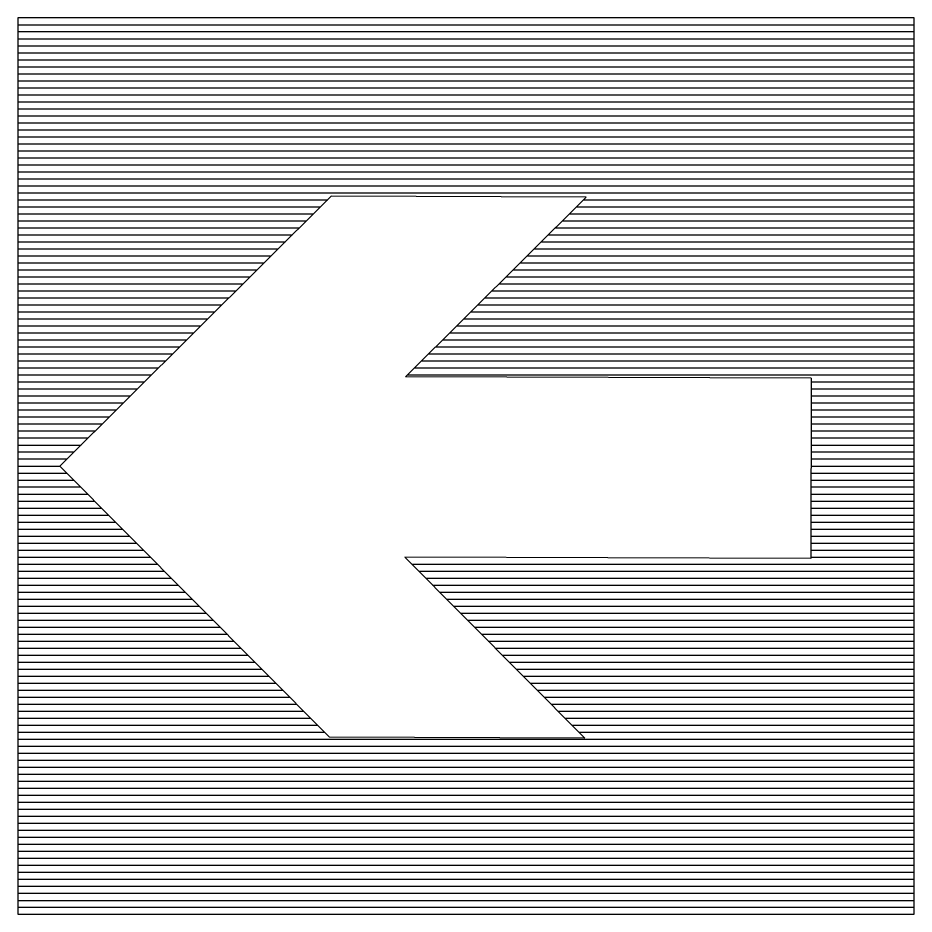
# Model space of a CAD drawing. Header units: millimetres. Extents: x -3 to 2253, y -3 to 1300.
# Drawn here: x 199 to 211, y 899 to 911 of the extents above; entities that cross this region are included whole.
import ezdxf

# ---------------------------------------------------------------- set-up
doc = ezdxf.new("R2010")
doc.units = ezdxf.units.MM
doc.layers.add('GROEN', color=3, linetype='Continuous')
doc.layers.add('VEILIG', color=7, linetype='Continuous')

# ---------------------------------------------------------------- blocks, each defined once
blk = doc.blocks.new('*X586')
at = {"color": 0}
for p, q in [((-6, 5.909), (6, 5.909)), ((-6, 5.816), (6, 5.816)), ((-6, 5.722), (6, 5.722)), ((-6, 5.628), (6, 5.628)), ((-6, 5.534), (6, 5.534)), ((-6, 5.44), (6, 5.44)), ((-6, 5.347), (6, 5.347)), ((-6, 5.253), (6, 5.253)), ((-6, 5.159), (6, 5.159)), ((-6, 5.065), (6, 5.065)), ((-6, 4.971), (6, 4.971)), ((-6, 4.878), (6, 4.878)), ((-6, 4.784), (6, 4.784)), ((-6, 4.69), (6, 4.69)), ((-6, 4.596), (6, 4.596)), ((-6, 4.502), (6, 4.502)), ((-6, 4.409), (6, 4.409)), ((-6, 4.315), (6, 4.315)), ((-6, 4.221), (6, 4.221)), ((-6, 4.127), (6, 4.127)), ((-6, 4.033), (6, 4.033)), ((-6, 3.94), (6, 3.94)), ((-6, 3.846), (6, 3.846)), ((-6, 3.752), (6, 3.752)), ((-6, 3.658), (6, 3.658)), ((-6, 3.564), (-1.852, 3.564)), ((1.573, 3.564), (6, 3.564)), ((-6, 3.471), (-1.947, 3.471)), ((-6, 3.377), (-2.041, 3.377)), ((1.384, 3.377), (6, 3.377)), ((1.479, 3.471), (6, 3.471)), ((-6, 3.283), (-2.135, 3.283)), ((1.29, 3.283), (6, 3.283)), ((-6, 3.189), (-2.23, 3.189)), ((1.196, 3.189), (6, 3.189)), ((-6, 3.095), (-2.324, 3.095)), ((-6, 3.002), (-2.418, 3.002)), ((1.007, 3.002), (6, 3.002)), ((1.101, 3.095), (6, 3.095)), ((-6, 2.908), (-2.513, 2.908)), ((0.912, 2.908), (6, 2.908)), ((-6, 2.814), (-2.607, 2.814)), ((0.818, 2.814), (6, 2.814)), ((-6, 2.72), (-2.701, 2.72)), ((0.724, 2.72), (6, 2.72)), ((-6, 2.626), (-2.796, 2.626)), ((-6, 2.533), (-2.89, 2.533)), ((0.535, 2.533), (6, 2.533)), ((0.629, 2.626), (6, 2.626)), ((-6, 2.439), (-2.985, 2.439)), ((0.441, 2.439), (6, 2.439)), ((-6, 2.345), (-3.079, 2.345)), ((0.346, 2.345), (6, 2.345)), ((-6, 2.251), (-3.173, 2.251)), ((0.252, 2.251), (6, 2.251)), ((-6, 2.157), (-3.268, 2.157)), ((-6, 2.064), (-3.362, 2.064)), ((0.063, 2.064), (6, 2.064)), ((0.158, 2.157), (6, 2.157)), ((-6, 1.97), (-3.456, 1.97)), ((-0.031, 1.97), (6, 1.97)), ((-6, 1.876), (-3.551, 1.876)), ((-0.125, 1.876), (6, 1.876)), ((-6, 1.782), (-3.645, 1.782)), ((-6, 1.688), (-3.739, 1.688)), ((-0.314, 1.688), (6, 1.688)), ((-0.22, 1.782), (6, 1.782)), ((-6, 1.595), (-3.834, 1.595)), ((-0.408, 1.595), (6, 1.595)), ((-6, 1.501), (-3.928, 1.501)), ((-0.503, 1.501), (6, 1.501)), ((-6, 1.407), (-4.022, 1.407)), ((-0.597, 1.407), (6, 1.407)), ((-6, 1.313), (-4.117, 1.313)), ((-6, 1.219), (-4.211, 1.219)), ((-0.786, 1.219), (6, 1.219)), ((-0.691, 1.313), (6, 1.313)), ((-6, 1.126), (-4.305, 1.126)), ((4.622, 1.126), (6, 1.126)), ((-6, 1.032), (-4.4, 1.032)), ((4.622, 1.032), (6, 1.032)), ((-6, 0.938), (-4.494, 0.938)), ((-6, 0.844), (-4.588, 0.844)), ((4.622, 0.938), (6, 0.938)), ((4.622, 0.844), (6, 0.844)), ((-6, 0.75), (-4.683, 0.75)), ((4.621, 0.75), (6, 0.75)), ((-6, 0.657), (-4.777, 0.657)), ((4.621, 0.657), (6, 0.657)), ((-6, 0.563), (-4.871, 0.563)), ((4.621, 0.563), (6, 0.563)), ((-6, 0.469), (-4.966, 0.469)), ((-6, 0.375), (-5.06, 0.375)), ((4.62, 0.469), (6, 0.469)), ((4.62, 0.375), (6, 0.375)), ((-6, 0.281), (-5.154, 0.281)), ((4.62, 0.281), (6, 0.281)), ((-6, 0.188), (-5.249, 0.188)), ((4.62, 0.188), (6, 0.188)), ((-6, 0.094), (-5.343, 0.094)), ((-6, 0), (-5.438, 0)), ((4.619, 0.094), (6, 0.094)), ((4.619, 0), (6, 0)), ((-6, -0.094), (-5.344, -0.094)), ((4.619, -0.094), (6, -0.094)), ((-6, -0.188), (-5.251, -0.188)), ((4.619, -0.188), (6, -0.188)), ((-6, -0.281), (-5.158, -0.281)), ((4.618, -0.281), (6, -0.281)), ((-6, -0.375), (-5.064, -0.375)), ((-6, -0.469), (-4.971, -0.469)), ((4.618, -0.375), (6, -0.375)), ((4.618, -0.469), (6, -0.469)), ((-6, -0.563), (-4.878, -0.563)), ((4.617, -0.563), (6, -0.563)), ((-6, -0.657), (-4.785, -0.657)), ((4.617, -0.657), (6, -0.657)), ((-6, -0.75), (-4.691, -0.75)), ((4.617, -0.75), (6, -0.75)), ((-6, -0.844), (-4.598, -0.844)), ((-6, -0.938), (-4.505, -0.938)), ((4.616, -0.938), (6, -0.938)), ((4.617, -0.844), (6, -0.844)), ((-6, -1.032), (-4.412, -1.032)), ((4.616, -1.032), (6, -1.032)), ((-6, -1.126), (-4.318, -1.126)), ((4.616, -1.126), (6, -1.126)), ((-6, -1.219), (-4.225, -1.219)), ((-6, -1.313), (-4.132, -1.313)), ((-0.726, -1.313), (6, -1.313)), ((4.616, -1.219), (6, -1.219)), ((-6, -1.407), (-4.039, -1.407)), ((-0.633, -1.407), (6, -1.407)), ((-6, -1.501), (-3.945, -1.501)), ((-0.54, -1.501), (6, -1.501)), ((-6, -1.595), (-3.852, -1.595)), ((-0.447, -1.595), (6, -1.595)), ((-6, -1.688), (-3.759, -1.688)), ((-6, -1.782), (-3.666, -1.782)), ((-0.353, -1.688), (6, -1.688)), ((-0.26, -1.782), (6, -1.782)), ((-6, -1.876), (-3.572, -1.876)), ((-0.167, -1.876), (6, -1.876)), ((-6, -1.97), (-3.479, -1.97)), ((-0.074, -1.97), (6, -1.97)), ((-6, -2.064), (-3.386, -2.064)), ((-6, -2.157), (-3.293, -2.157)), ((0.02, -2.064), (6, -2.064)), ((0.113, -2.157), (6, -2.157)), ((-6, -2.251), (-3.199, -2.251)), ((0.206, -2.251), (6, -2.251)), ((-6, -2.345), (-3.106, -2.345)), ((0.299, -2.345), (6, -2.345)), ((-6, -2.439), (-3.013, -2.439)), ((0.393, -2.439), (6, -2.439)), ((-6, -2.533), (-2.92, -2.533)), ((-6, -2.626), (-2.826, -2.626)), ((0.486, -2.533), (6, -2.533)), ((0.579, -2.626), (6, -2.626)), ((-6, -2.72), (-2.733, -2.72)), ((0.672, -2.72), (6, -2.72)), ((-6, -2.814), (-2.64, -2.814)), ((0.766, -2.814), (6, -2.814)), ((-6, -2.908), (-2.547, -2.908)), ((0.859, -2.908), (6, -2.908)), ((-6, -3.002), (-2.453, -3.002)), ((-6, -3.095), (-2.36, -3.095)), ((0.952, -3.002), (6, -3.002)), ((1.045, -3.095), (6, -3.095)), ((-6, -3.189), (-2.267, -3.189)), ((1.139, -3.189), (6, -3.189)), ((-6, -3.283), (-2.173, -3.283)), ((1.232, -3.283), (6, -3.283)), ((-6, -3.377), (-2.08, -3.377)), ((-6, -3.471), (-1.987, -3.471)), ((1.325, -3.377), (6, -3.377)), ((1.418, -3.471), (6, -3.471)), ((-6, -3.564), (-1.894, -3.564)), ((1.512, -3.564), (6, -3.564)), ((-6, -3.658), (6, -3.658)), ((-6, -3.752), (6, -3.752)), ((-6, -3.846), (6, -3.846)), ((-6, -3.94), (6, -3.94)), ((-6, -4.033), (6, -4.033)), ((-6, -4.127), (6, -4.127)), ((-6, -4.221), (6, -4.221)), ((-6, -4.315), (6, -4.315)), ((-6, -4.409), (6, -4.409)), ((-6, -4.502), (6, -4.502)), ((-6, -4.596), (6, -4.596)), ((-6, -4.69), (6, -4.69)), ((-6, -4.784), (6, -4.784)), ((-6, -4.878), (6, -4.878)), ((-6, -4.971), (6, -4.971)), ((-6, -5.065), (6, -5.065)), ((-6, -5.159), (6, -5.159)), ((-6, -5.253), (6, -5.253)), ((-6, -5.347), (6, -5.347)), ((-6, -5.44), (6, -5.44)), ((-6, -5.534), (6, -5.534)), ((-6, -5.628), (6, -5.628)), ((-6, -5.722), (6, -5.722)), ((-6, -5.816), (6, -5.816)), ((-6, -5.909), (6, -5.909))]:
    blk.add_line(p, q, dxfattribs=at)
blk = doc.blocks.new('PIC-121')
at = {"layer": 'VEILIG'}
for p, q in [((6, 6), (-6, 6)), ((-6, 6), (-6, -6)), ((6, -6), (6, 6)), ((-1.805, 3.612), (-5.438, 0)), ((1.611, 3.602), (-1.805, 3.612)), ((1.611, 3.602), (-0.811, 1.194)), ((4.623, 1.178), (-0.811, 1.194)), ((4.623, 1.178), (4.616, -1.237)), ((-1.826, -3.633), (-5.438, 0)), ((1.59, -3.643), (-0.818, -1.221)), ((4.616, -1.237), (-0.818, -1.221)), ((1.59, -3.643), (-1.826, -3.633)), ((-6, -6), (6, -6))]:
    blk.add_line(p, q, dxfattribs=at)
at = {"layer": 'GROEN'}
blk.add_blockref('*X586', (0, 0), dxfattribs=at)

msp = doc.modelspace()

# ---------------------------------------------------------------- block references
msp.add_blockref('PIC-121', (205, 905))

doc.saveas('drawing.dxf')
